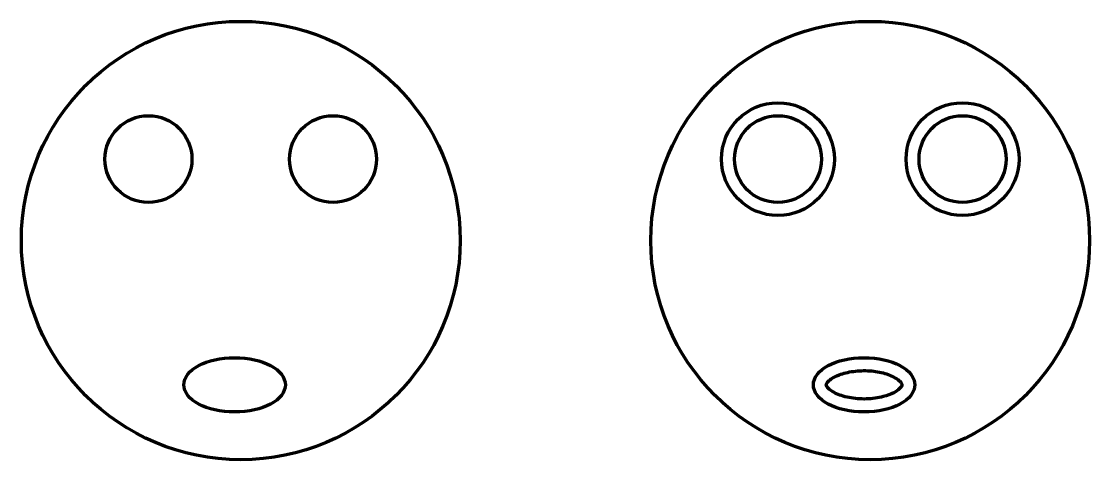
# Model space of a CAD drawing. Extents: x 200 to 365, y 249 to 317.
import ezdxf

# ---------------------------------------------------------------- set-up
doc = ezdxf.new("R2010")
doc.units = 12
doc.layers.get('0').update_dxf_attribs({"color": 250, "lineweight": 211})

msp = doc.modelspace()

# ---------------------------------------------------------------- linework, layer by layer
for centre, radius in [((233.76, 282.92), 33.81), ((330.76, 282.92), 33.81), ((316.54, 295.48), 8.7), ((344.99, 295.48), 8.7), ((219.53, 295.48), 6.7), ((247.98, 295.48), 6.7), ((316.54, 295.48), 6.7), ((344.99, 295.48), 6.7)]:
    msp.add_circle(centre, radius)
for centre in [(232.81, 260.66), (329.82, 260.66)]:
    msp.add_ellipse(centre, major_axis=(7.82, 0), ratio=0.535382)
msp.add_open_spline([(335.64, 260.66), (335.64, 260.69), (335.64, 260.71), (335.61, 260.81), (335.58, 260.88), (335.46, 261.06), (335.36, 261.17), (335.11, 261.4), (334.94, 261.53), (334.31, 261.94), (333.72, 262.21), (332.31, 262.62), (331.51, 262.76), (329.85, 262.88), (328.99, 262.85), (327.37, 262.63), (326.62, 262.44), (325.49, 262.01), (325.07, 261.79), (324.5, 261.39), (324.32, 261.22), (324.1, 260.95), (324.05, 260.86), (324, 260.73), (323.99, 260.69), (323.99, 260.63), (323.99, 260.6), (324.04, 260.47), (324.09, 260.38), (324.28, 260.14), (324.43, 260), (324.82, 259.7), (325.06, 259.54), (325.92, 259.11), (326.67, 258.85), (328.34, 258.53), (329.26, 258.45), (331.07, 258.5), (331.97, 258.63), (333.38, 259), (333.94, 259.22), (334.75, 259.64), (335.04, 259.85), (335.4, 260.19), (335.5, 260.32), (335.62, 260.52), (335.63, 260.58), (335.64, 260.64), (335.64, 260.65), (335.64, 260.66)], degree=3, knots=[0, 0, 0, 0, 0.173976, 0.173976, 0.347953, 0.347953, 0.521929, 0.521929, 0.695905, 0.695905, 1.069314, 1.069314, 1.442724, 1.442724, 1.816133, 1.816133, 2.189542, 2.189542, 2.485171, 2.485171, 2.728867, 2.728867, 2.933517, 2.933517, 3.138167, 3.138167, 3.342817, 3.342817, 3.547467, 3.547467, 3.752117, 3.752117, 3.956766, 3.956766, 4.360395, 4.360395, 4.764024, 4.764024, 5.167653, 5.167653, 5.492842, 5.492842, 5.760708, 5.760708, 5.981106, 5.981106, 6.201505, 6.201505, 6.283185, 6.283185, 6.283185, 6.283185])

doc.saveas('drawing.dxf')
